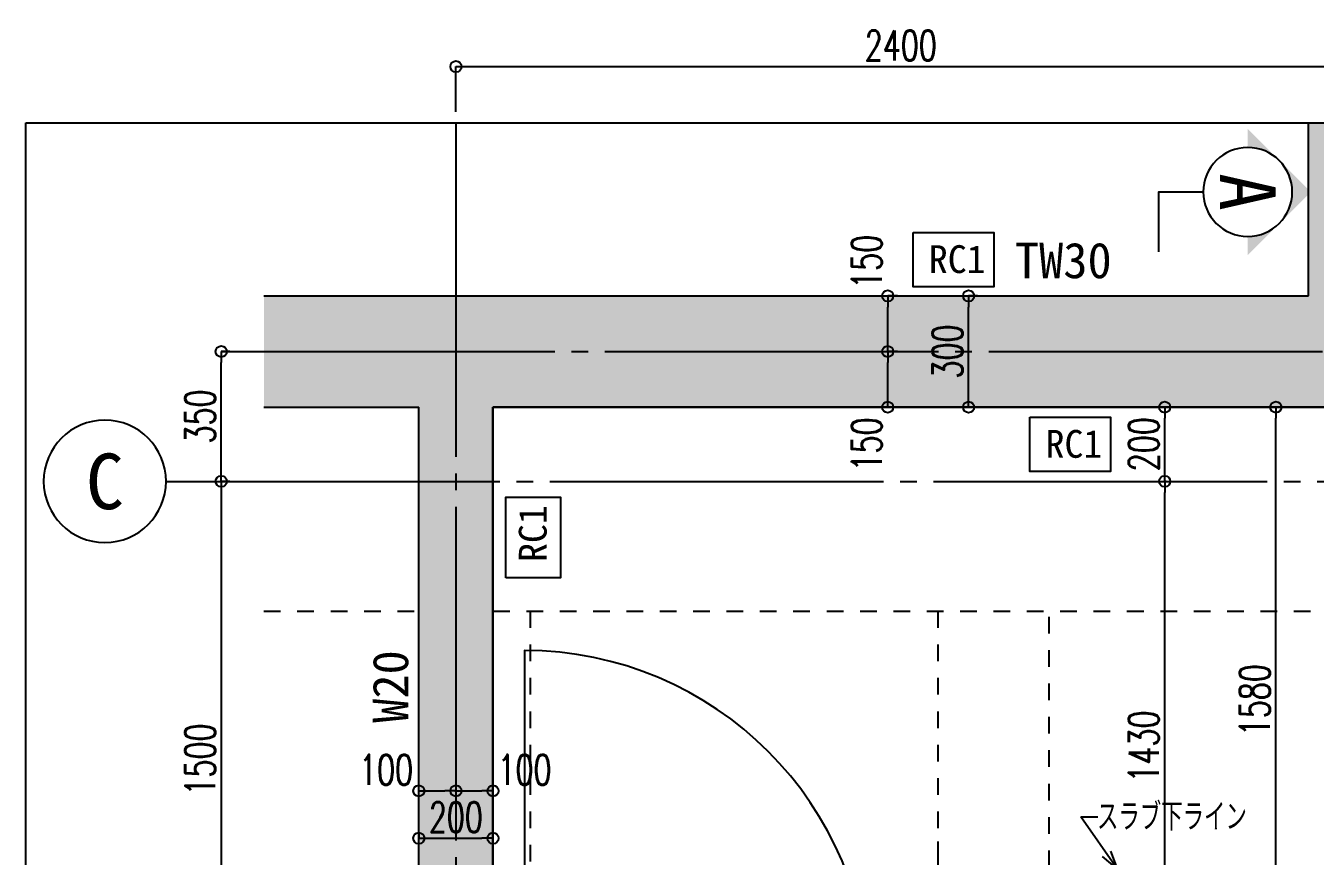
# Model space of a CAD drawing. Extents: x -229451 to 47804, y -161247 to 19812.
# Drawn here: x 10228 to 13705, y 7345 to 9584 of the extents above; entities that cross this region are included whole.
import ezdxf
from ezdxf.enums import TextEntityAlignment as Align

# ---------------------------------------------------------------- set-up
doc = ezdxf.new("R2010")
doc.units = 0
doc.header["$LTSCALE"] = 450
doc.linetypes.add('CENTER2', pattern=[2.3, 2, -0.1, 0.1, -0.1])
doc.linetypes.add('HIDDEN3', pattern=[0.2, 0.1, -0.1])
doc.layers.get('0').update_dxf_attribs({"linetype": 'CONTINUOUS'})
doc.layers.get('DEFPOINTS').update_dxf_attribs({"linetype": 'CONTINUOUS'})
doc.layers.add('E0_図面枠B_OFF', color=255, linetype='CONTINUOUS', plot=False)
for name, color, linetype in [('E1_文字A', 3, 'CONTINUOUS'), ('G1_ハッチング', 251, 'CONTINUOUS'), ('H寸法', 3, 'CONTINUOUS'), ('IA_通芯', 12, 'CENTER2'), ('IB_壁芯', 2, 'CENTER2'), ('ID1_躯体', 7, 'CONTINUOUS'), ('ID7_打放し表示', 231, 'UTILDN'), ('JA4_壁記号', 4, 'CONTINUOUS'), ('JA5_壁仕上記号', 4, 'CONTINUOUS'), ('JA7_切断記号', 241, 'CONTINUOUS'), ('JJ1_建具', 1, 'CONTINUOUS'), ('JK1_家具', 1, 'CONTINUOUS'), ('KA2_躯体見下線_梁点線', 8, 'HIDDEN3')]:
    doc.layers.add(name, color=color, linetype=linetype)
doc.styles.add('toda-A (0.7)', font='romans.shx', dxfattribs={"width": 0.7, "bigfont": 'extfont.shx'})
doc.styles.add('toda-G', font='')
doc.styles.get('toda-G').set_extended_font_data('MS Gothic')
doc.linetypes.add('UTILDN', pattern='A,5e-13,[130,ltypeshp.shx,S=0.45,R=0,X=0,Y=-0.45],0,-3', length=3)
doc.dimstyles.new('toda 1：30', dxfattribs={"dimscale": 30, "dimtxt": 2.7, "dimasz": 1, "dimexe": 0, "dimexo": 1, "dimgap": 0, "dimtad": 0, "dimdec": 3, "dimzin": 12, "dimdsep": 46, "dimtxsty": 'toda-A (0.7)', "dimblk": 'ORIGIN', "dimcen": 2.5, "dimclrd": 256, "dimclre": 256, "dimclrt": 7, "dimadec": 0, "dimazin": 0, "dimtfac": 1, "dimtdec": 3, "dimtix": 1, "dimtmove": 2, "dimatfit": 3, "dimldrblk": 'ORIGIN', "dimfxl": 0, "dimtvp": 0.7, "dimtolj": 1, "dimtzin": 0, "dimarcsym": 0})
doc.dimstyles.new('toda 1：50', dxfattribs={"dimscale": 50, "dimtxt": 2.7, "dimasz": 1, "dimexe": 0, "dimexo": 1.5, "dimgap": 0, "dimtad": 0, "dimdec": 3, "dimzin": 12, "dimdsep": 46, "dimtxsty": 'toda-A (0.7)', "dimblk": 'ORIGIN', "dimcen": 2.5, "dimclrd": 256, "dimclre": 256, "dimclrt": 7, "dimadec": 0, "dimazin": 0, "dimtfac": 1, "dimtdec": 3, "dimtix": 1, "dimtmove": 2, "dimatfit": 3, "dimldrblk": 'ORIGIN', "dimfxl": 0, "dimtvp": 0.7, "dimtolj": 1, "dimtzin": 0, "dimarcsym": 0})

# ---------------------------------------------------------------- blocks, each defined once
blk = doc.blocks.new('_Origin')
at = {"color": 0, "linetype": 'ByBlock', "lineweight": -2}
blk.add_line((0, 0), (-1, 0), dxfattribs=at)
blk.add_circle((0, 0), 0.5, dxfattribs=at)
blk = doc.blocks.new('*D120')
at = {"layer": 'DEFPOINTS', "color": 0, "transparency": 16777216}
for p in [(11287.8, 7548.5), (11387.8, 7548.5), (11387.8, 7521.5)]:
    blk.add_point(p, dxfattribs=at)
at = {"layer": 'H寸法', "linetype": 'CENTER2', "lineweight": -2, "transparency": 16777216}
for p, q in [((11287.8, 7518.5), (11287.8, 7521.5)), ((11387.8, 7518.5), (11387.8, 7521.5))]:
    blk.add_line(p, q, dxfattribs=at)
at = {"layer": 'H寸法', "lineweight": -2, "transparency": 16777216}
blk.add_line((11317.8, 7521.5), (11357.8, 7521.5), dxfattribs=at)
at = {"layer": 'H寸法', "lineweight": -2, "transparency": 16777216, "xscale": 30, "yscale": 30, "zscale": 30, "rotation": 180}
blk.add_blockref('_Origin', (11287.8, 7521.5), dxfattribs=at)
at = {"layer": 'H寸法', "lineweight": -2, "transparency": 16777216, "xscale": 30, "yscale": 30, "zscale": 30}
blk.add_blockref('_Origin', (11387.8, 7521.5), dxfattribs=at)
at = {"layer": 'H寸法', "color": 7, "transparency": 16777216, "insert": (11199.4, 7578.2), "char_height": 81, "attachment_point": 5, "style": 'toda-A (0.7)'}
blk.add_mtext('\\A1;100', dxfattribs=at)
blk = doc.blocks.new('*D121')
at = {"layer": 'DEFPOINTS', "color": 0, "transparency": 16777216}
for p in [(11387.8, 7557.3), (11487.8, 7557.3), (11487.8, 7521.5)]:
    blk.add_point(p, dxfattribs=at)
at = {"layer": 'H寸法', "linetype": 'CENTER2', "lineweight": -2, "transparency": 16777216}
for p, q in [((11387.8, 7527.3), (11387.8, 7521.5)), ((11487.8, 7527.3), (11487.8, 7521.5))]:
    blk.add_line(p, q, dxfattribs=at)
at = {"layer": 'H寸法', "lineweight": -2, "transparency": 16777216}
blk.add_line((11417.8, 7521.5), (11457.8, 7521.5), dxfattribs=at)
at = {"layer": 'H寸法', "lineweight": -2, "transparency": 16777216, "xscale": 30, "yscale": 30, "zscale": 30, "rotation": 180}
blk.add_blockref('_Origin', (11387.8, 7521.5), dxfattribs=at)
at = {"layer": 'H寸法', "lineweight": -2, "transparency": 16777216, "xscale": 30, "yscale": 30, "zscale": 30}
blk.add_blockref('_Origin', (11487.8, 7521.5), dxfattribs=at)
at = {"layer": 'H寸法', "color": 7, "transparency": 16777216, "insert": (11572.8, 7578.2), "char_height": 81, "attachment_point": 5, "style": 'toda-A (0.7)'}
blk.add_mtext('\\A1;100', dxfattribs=at)
blk = doc.blocks.new('*D122')
at = {"layer": 'DEFPOINTS', "color": 0, "transparency": 16777216}
for p in [(11287.8, 7436.4), (11487.8, 7436.4), (11487.8, 7393.8)]:
    blk.add_point(p, dxfattribs=at)
at = {"layer": 'H寸法', "linetype": 'CENTER2', "lineweight": -2, "transparency": 16777216}
for p, q in [((11287.8, 7406.4), (11287.8, 7393.8)), ((11487.8, 7406.4), (11487.8, 7393.8))]:
    blk.add_line(p, q, dxfattribs=at)
at = {"layer": 'H寸法', "lineweight": -2, "transparency": 16777216}
blk.add_line((11317.8, 7393.8), (11457.8, 7393.8), dxfattribs=at)
at = {"layer": 'H寸法', "lineweight": -2, "transparency": 16777216, "xscale": 30, "yscale": 30, "zscale": 30, "rotation": 180}
blk.add_blockref('_Origin', (11287.8, 7393.8), dxfattribs=at)
at = {"layer": 'H寸法', "lineweight": -2, "transparency": 16777216, "xscale": 30, "yscale": 30, "zscale": 30}
blk.add_blockref('_Origin', (11487.8, 7393.8), dxfattribs=at)
at = {"layer": 'H寸法', "color": 7, "transparency": 16777216, "insert": (11387.8, 7450.5), "char_height": 81, "attachment_point": 5, "style": 'toda-A (0.7)'}
blk.add_mtext('\\A1;200', dxfattribs=at)
blk = doc.blocks.new('*D126')
at = {"layer": 'DEFPOINTS', "color": 0, "transparency": 16777216}
for p in [(12764.7, 8855.9), (12770.6, 8855.9), (12764.7, 8555.9)]:
    blk.add_point(p, dxfattribs=at)
at = {"layer": 'H寸法', "linetype": 'CENTER2', "lineweight": -2, "transparency": 16777216}
for p, q in [((12794.7, 8855.9), (12770.6, 8855.9)), ((12794.7, 8555.9), (12770.6, 8555.9))]:
    blk.add_line(p, q, dxfattribs=at)
at = {"layer": 'H寸法', "lineweight": -2, "transparency": 16777216}
blk.add_line((12770.6, 8585.9), (12770.6, 8825.9), dxfattribs=at)
at = {"layer": 'H寸法', "lineweight": -2, "transparency": 16777216, "xscale": 30, "yscale": 30, "zscale": 30}
for p, rotation in [((12770.6, 8855.9), 90), ((12770.6, 8555.9), 270)]:
    blk.add_blockref('_Origin', p, dxfattribs=dict(at, rotation=rotation))
at = {"layer": 'H寸法', "color": 7, "transparency": 16777216, "insert": (12713.9, 8705.9), "char_height": 81, "attachment_point": 5, "rotation": 90, "style": 'toda-A (0.7)'}
blk.add_mtext('\\A1;300', dxfattribs=at)
blk = doc.blocks.new('*D127')
at = {"layer": 'DEFPOINTS', "color": 0, "transparency": 16777216}
for p in [(12552.6, 8705.9), (12608.6, 8705.9), (12608.6, 8555.9)]:
    blk.add_point(p, dxfattribs=at)
at = {"layer": 'H寸法', "linetype": 'CENTER2', "lineweight": -2, "transparency": 16777216}
for p, q in [((12578.6, 8705.9), (12552.6, 8705.9)), ((12578.6, 8555.9), (12552.6, 8555.9))]:
    blk.add_line(p, q, dxfattribs=at)
at = {"layer": 'H寸法', "lineweight": -2, "transparency": 16777216}
blk.add_line((12552.6, 8585.9), (12552.6, 8675.9), dxfattribs=at)
at = {"layer": 'H寸法', "lineweight": -2, "transparency": 16777216, "xscale": 30, "yscale": 30, "zscale": 30}
for p, rotation in [((12552.6, 8705.9), 90), ((12552.6, 8555.9), 270)]:
    blk.add_blockref('_Origin', p, dxfattribs=dict(at, rotation=rotation))
at = {"layer": 'H寸法', "color": 7, "transparency": 16777216, "insert": (12495.9, 8455.5), "char_height": 81, "attachment_point": 5, "rotation": 90, "style": 'toda-A (0.7)'}
blk.add_mtext('\\A1;150', dxfattribs=at)
blk = doc.blocks.new('*D128')
at = {"layer": 'DEFPOINTS', "color": 0, "transparency": 16777216}
for p in [(12552.6, 8855.9), (12608.6, 8855.9), (12608.6, 8705.9)]:
    blk.add_point(p, dxfattribs=at)
at = {"layer": 'H寸法', "linetype": 'CENTER2', "lineweight": -2, "transparency": 16777216}
for p, q in [((12578.6, 8855.9), (12552.6, 8855.9)), ((12578.6, 8705.9), (12552.6, 8705.9))]:
    blk.add_line(p, q, dxfattribs=at)
at = {"layer": 'H寸法', "lineweight": -2, "transparency": 16777216}
blk.add_line((12552.6, 8735.9), (12552.6, 8825.9), dxfattribs=at)
at = {"layer": 'H寸法', "lineweight": -2, "transparency": 16777216, "xscale": 30, "yscale": 30, "zscale": 30}
for p, rotation in [((12552.6, 8855.9), 90), ((12552.6, 8705.9), 270)]:
    blk.add_blockref('_Origin', p, dxfattribs=dict(at, rotation=rotation))
at = {"layer": 'H寸法', "color": 7, "transparency": 16777216, "insert": (12495.9, 8947.6), "char_height": 81, "attachment_point": 5, "rotation": 90, "style": 'toda-A (0.7)'}
blk.add_mtext('\\A1;150', dxfattribs=at)
blk = doc.blocks.new('通芯符号B')
at = {"layer": 'IA_通芯', "linetype": 'Continuous'}
blk.add_circle((0, 0), 275, dxfattribs=at)
at = {"layer": 'IA_通芯', "style": 'toda-G'}
blk.add_attdef('X02', text='', height=250, dxfattribs=at).set_placement((0, 0), align=Align.MIDDLE)
blk = doc.blocks.new('切断記号（小）')
at = {"layer": 'JA7_切断記号', "ltscale": 10}
h = blk.add_hatch(color=256, dxfattribs=at)
h.paths.add_polyline_path([(84.9, 84.9), (169.7, 0), (120, 0, 0.198912)])
h.paths.add_polyline_path([(-84.9, 84.9), (0, 169.7), (84.9, 84.9, 0.414214)])
h.paths.add_polyline_path([(-84.9, 84.9, 0.198912), (-120, 0), (-169.7, 0)])
blk.add_circle((0, 0), 120, dxfattribs=at)
at = {"layer": 'JA7_切断記号', "style": 'toda-G'}
blk.add_attdef('切断符号（小）', text='', height=150, dxfattribs=at).set_placement((0, 0), align=Align.MIDDLE)
blk = doc.blocks.new('*D187')
at = {"layer": 'DEFPOINTS', "color": 0, "transparency": 16777216}
for p in [(13599.3, 8555.9), (13671.4, 8555.9), (13897.9, 6975.9)]:
    blk.add_point(p, dxfattribs=at)
at = {"layer": 'H寸法', "linetype": 'CENTER2', "lineweight": -2, "transparency": 16777216}
for p, q in [((13641.4, 8555.9), (13599.3, 8555.9)), ((13867.9, 6975.9), (13599.3, 6975.9))]:
    blk.add_line(p, q, dxfattribs=at)
at = {"layer": 'H寸法', "lineweight": -2, "transparency": 16777216}
blk.add_line((13599.3, 7005.9), (13599.3, 8525.9), dxfattribs=at)
at = {"layer": 'H寸法', "lineweight": -2, "transparency": 16777216, "xscale": 30, "yscale": 30, "zscale": 30}
for p, rotation in [((13599.3, 8555.9), 90), ((13599.3, 6975.9), 270)]:
    blk.add_blockref('_Origin', p, dxfattribs=dict(at, rotation=rotation))
at = {"layer": 'H寸法', "color": 7, "transparency": 16777216, "insert": (13542.6, 7765.9), "char_height": 81, "attachment_point": 5, "rotation": 90, "style": 'toda-A (0.7)'}
blk.add_mtext('\\A1;1580', dxfattribs=at)
blk = doc.blocks.new('*D190')
at = {"layer": 'DEFPOINTS', "color": 0, "transparency": 16777216}
for p in [(13273.2, 8355.9), (13299.7, 8355.9), (13296, 6925.9)]:
    blk.add_point(p, dxfattribs=at)
at = {"layer": 'H寸法', "linetype": 'CENTER2', "lineweight": -2, "transparency": 16777216}
for p, q in [((13303.2, 8355.9), (13299.7, 8355.9)), ((13326, 6925.9), (13299.7, 6925.9))]:
    blk.add_line(p, q, dxfattribs=at)
at = {"layer": 'H寸法', "lineweight": -2, "transparency": 16777216}
blk.add_line((13299.7, 6955.9), (13299.7, 8325.9), dxfattribs=at)
at = {"layer": 'H寸法', "lineweight": -2, "transparency": 16777216, "xscale": 30, "yscale": 30, "zscale": 30}
for p, rotation in [((13299.7, 8355.9), 90), ((13299.7, 6925.9), 270)]:
    blk.add_blockref('_Origin', p, dxfattribs=dict(at, rotation=rotation))
at = {"layer": 'H寸法', "color": 7, "transparency": 16777216, "insert": (13243, 7640.9), "char_height": 81, "attachment_point": 5, "rotation": 90, "style": 'toda-A (0.7)'}
blk.add_mtext('\\A1;1430', dxfattribs=at)
blk = doc.blocks.new('*D405')
at = {"layer": 'DEFPOINTS', "color": 0, "transparency": 16777216}
for p in [(10808.2, 8355.9), (10754.8, 6855.9), (10808.2, 6855.9)]:
    blk.add_point(p, dxfattribs=at)
at = {"layer": 'H寸法', "linetype": 'CENTER2', "lineweight": -2, "transparency": 16777216}
for p, q in [((10778.2, 8355.9), (10754.8, 8355.9)), ((10778.2, 6855.9), (10754.8, 6855.9))]:
    blk.add_line(p, q, dxfattribs=at)
at = {"layer": 'H寸法', "lineweight": -2, "transparency": 16777216}
blk.add_line((10754.8, 8325.9), (10754.8, 6885.9), dxfattribs=at)
at = {"layer": 'H寸法', "lineweight": -2, "transparency": 16777216, "xscale": 30, "yscale": 30, "zscale": 30}
for p, rotation in [((10754.8, 8355.9), 90), ((10754.8, 6855.9), 270)]:
    blk.add_blockref('_Origin', p, dxfattribs=dict(at, rotation=rotation))
at = {"layer": 'H寸法', "color": 7, "transparency": 16777216, "insert": (10698.1, 7605.9), "char_height": 81, "attachment_point": 5, "rotation": 90, "style": 'toda-A (0.7)'}
blk.add_mtext('\\A1;1500', dxfattribs=at)
blk = doc.blocks.new('*D424')
at = {"layer": 'DEFPOINTS', "color": 0, "transparency": 16777216}
for p in [(10754.8, 8705.9), (10808.2, 8705.9), (10808.2, 8355.9)]:
    blk.add_point(p, dxfattribs=at)
at = {"layer": 'H寸法', "linetype": 'CENTER2', "lineweight": -2, "transparency": 16777216}
for p, q in [((10778.2, 8705.9), (10754.8, 8705.9)), ((10778.2, 8355.9), (10754.8, 8355.9))]:
    blk.add_line(p, q, dxfattribs=at)
at = {"layer": 'H寸法', "lineweight": -2, "transparency": 16777216}
blk.add_line((10754.8, 8385.9), (10754.8, 8675.9), dxfattribs=at)
at = {"layer": 'H寸法', "lineweight": -2, "transparency": 16777216, "xscale": 30, "yscale": 30, "zscale": 30}
for p, rotation in [((10754.8, 8705.9), 90), ((10754.8, 8355.9), 270)]:
    blk.add_blockref('_Origin', p, dxfattribs=dict(at, rotation=rotation))
at = {"layer": 'H寸法', "color": 7, "transparency": 16777216, "insert": (10698.1, 8530.9), "char_height": 81, "attachment_point": 5, "rotation": 90, "style": 'toda-A (0.7)'}
blk.add_mtext('\\A1;350', dxfattribs=at)
blk = doc.blocks.new('壁仕上記号Ｓ')
at = {"layer": 'JA5_壁仕上記号'}
blk.add_lwpolyline([(-99.3, 60.2), (82.2, 60.2), (82.2, -62.1), (-99.3, -62.1)], close=True, dxfattribs=at)
at = {"layer": 'JA5_壁仕上記号', "style": 'toda-G'}
blk.add_attdef('壁仕上符号', text='', height=135, dxfattribs=at).set_placement((0, 0), align=Align.MIDDLE)
blk = doc.blocks.new('*D482')
at = {"layer": 'DEFPOINTS', "color": 0, "transparency": 16777216}
for p in [(13787.8, 9474.2), (11387.8, 9322.4), (13787.8, 9322.4)]:
    blk.add_point(p, dxfattribs=at)
at = {"layer": 'H寸法', "linetype": 'CENTER2', "lineweight": -2, "transparency": 16777216}
for p, q in [((11387.8, 9352.4), (11387.8, 9474.2)), ((13787.8, 9352.4), (13787.8, 9474.2))]:
    blk.add_line(p, q, dxfattribs=at)
at = {"layer": 'H寸法', "lineweight": -2, "transparency": 16777216}
blk.add_line((11417.8, 9474.2), (13757.8, 9474.2), dxfattribs=at)
at = {"layer": 'H寸法', "lineweight": -2, "transparency": 16777216, "xscale": 30, "yscale": 30, "zscale": 30, "rotation": 180}
blk.add_blockref('_Origin', (11387.8, 9474.2), dxfattribs=at)
at = {"layer": 'H寸法', "lineweight": -2, "transparency": 16777216, "xscale": 30, "yscale": 30, "zscale": 30}
blk.add_blockref('_Origin', (13787.8, 9474.2), dxfattribs=at)
at = {"layer": 'H寸法', "color": 7, "transparency": 16777216, "insert": (12587.8, 9530.9), "char_height": 81, "attachment_point": 5, "style": 'toda-A (0.7)'}
blk.add_mtext('\\A1;2400', dxfattribs=at)
blk = doc.blocks.new('*D485')
at = {"layer": 'DEFPOINTS', "color": 0, "transparency": 16777216}
for p in [(13273.2, 8555.9), (13299.7, 8555.9), (13273.2, 8355.9)]:
    blk.add_point(p, dxfattribs=at)
at = {"layer": 'H寸法', "linetype": 'CENTER2', "lineweight": -2, "transparency": 16777216}
for p, q in [((13303.2, 8555.9), (13299.7, 8555.9)), ((13303.2, 8355.9), (13299.7, 8355.9))]:
    blk.add_line(p, q, dxfattribs=at)
at = {"layer": 'H寸法', "lineweight": -2, "transparency": 16777216}
blk.add_line((13299.7, 8385.9), (13299.7, 8525.9), dxfattribs=at)
at = {"layer": 'H寸法', "lineweight": -2, "transparency": 16777216, "xscale": 30, "yscale": 30, "zscale": 30}
for p, rotation in [((13299.7, 8555.9), 90), ((13299.7, 8355.9), 270)]:
    blk.add_blockref('_Origin', p, dxfattribs=dict(at, rotation=rotation))
at = {"layer": 'H寸法', "color": 7, "transparency": 16777216, "insert": (13243, 8455.9), "char_height": 81, "attachment_point": 5, "rotation": 90, "style": 'toda-A (0.7)'}
blk.add_mtext('\\A1;200', dxfattribs=at)

msp = doc.modelspace()

# ---------------------------------------------------------------- hatches: boundary and pattern name
at = {"layer": 'G1_ハッチング'}
h = msp.add_hatch(color=256, dxfattribs=at)
h.paths.add_polyline_path([(16007.809, 8535.8917), (16157.2461, 8535.8917), (16157.2461, 8875.8917), (16007.809, 8875.8917), (16007.809, 9322.384), (15687.809, 9322.384), (15687.809, 8855.8917), (14922.8946, 8855.8917), (14912.809, 8844.7885), (14912.809, 8665.8917), (14952.809, 8665.8917), (14952.809, 8555.8917), (14987.809, 8555.8917), (14987.809, 7791.9949), (14997.8946, 7780.8917), (15097.809, 7780.8917), (15097.809, 7820.8917), (15207.809, 7820.8917), (15207.809, 7835.8917), (16007.809, 7835.8917)])
h.paths.add_polyline_path([(13922.809, 8665.8917), (13962.809, 8665.8917), (13962.809, 8844.7885), (13952.7234, 8855.8917), (13887.809, 8855.8917), (13887.809, 9322.384), (13687.809, 9322.384), (13687.809, 8855.8917), (10870.0266, 8855.8917), (10870.0266, 8555.8917), (11287.809, 8555.8917), (11287.809, 6955.8917), (10870.0266, 6955.8917), (10870.0266, 6755.8917), (11287.809, 6755.8917), (11287.809, 5291.9949), (11297.8946, 5280.8917), (11377.809, 5280.8917), (11377.809, 5320.8917), (11487.809, 5320.8917), (11487.809, 6755.8917), (11552.7234, 6755.8917), (11562.809, 6766.9949), (11562.809, 6845.8917), (11522.809, 6845.8917), (11522.809, 6955.8917), (11487.809, 6955.8917), (11487.809, 8555.8917), (13922.809, 8555.8917)])
h.paths.add_polyline_path([(15207.809, 6790.8917), (15097.809, 6790.8917), (15097.809, 6830.8917), (14997.8946, 6830.8917), (14987.809, 6819.7885), (14987.809, 4255.8917), (12987.809, 4255.8917), (12987.809, 6945.8061), (12976.7058, 6955.8917), (12552.809, 6955.8917), (12552.809, 6845.8917), (12512.809, 6845.8917), (12512.809, 6766.9949), (12522.8946, 6755.8917), (12787.809, 6755.8917), (12787.809, 4255.8917), (11487.809, 4255.8917), (11487.809, 4290.8917), (11377.809, 4290.8917), (11377.809, 4330.8917), (11297.8946, 4330.8917), (11287.809, 4319.7885), (11287.809, 4055.8917), (14987.809, 4055.8917), (14987.809, 3358.161), (15207.809, 3358.161)])

# ---------------------------------------------------------------- linework, layer by layer
at = {"layer": 'E0_図面枠B_OFF'}
msp.add_lwpolyline([(10227.7201, 9322.384), (16157.2461, 9322.384), (16157.2461, 3358.161), (10227.7201, 3358.161)], close=True, dxfattribs=at)
at = {"layer": 'IA_通芯'}
msp.add_line((10605.8987, 8355.8917), (16246.9394, 8355.8917), dxfattribs=at)
at = {"layer": 'IB_壁芯'}
for p, q in [((11387.809, 9322.384), (11387.809, 3266.3388)), ((10754.7804, 8705.8917), (16157.2461, 8705.8917))]:
    msp.add_line(p, q, dxfattribs=at)
at = {"layer": 'ID1_躯体'}
for p, q in [((13687.809, 8855.8917), (13687.809, 9322.384)), ((10870.0266, 8855.8917), (13687.809, 8855.8917)), ((10870.0266, 8555.8917), (11287.809, 8555.8917)), ((11287.809, 6955.8917), (11287.809, 8555.8917)), ((11487.809, 8555.8917), (13922.809, 8555.8917)), ((11487.809, 6955.8917), (11487.809, 8555.8917))]:
    msp.add_line(p, q, dxfattribs=at)
at = {"layer": 'ID7_打放し表示', "ltscale": 0.1}
for p, q in [((13687.809, 8855.8917), (13687.809, 9322.384)), ((10870.0266, 8855.8917), (13687.809, 8855.8917)), ((13922.809, 8555.8917), (11487.809, 8555.8917)), ((11487.809, 8555.8917), (11487.809, 6955.8917))]:
    msp.add_line(p, q, dxfattribs=at)
at = {"layer": 'JA7_切断記号'}
msp.add_lwpolyline([(13283.5773, 8974.8286), (13283.5773, 9136.0668), (13403.5773, 9136.0668)], dxfattribs=at)
at = {"layer": 'JJ1_建具'}
msp.add_lwpolyline([(12502.809, 6970.8917), (12502.809, 6970.8917, 0.414213562), (12502.809, 6970.8917, 0.41389825), (11572.809, 7899.8917), (11572.809, 6969.8917)], format="xyb", dxfattribs=at)
at = {"layer": 'JK1_家具', "ltscale": 6.5}
msp.add_line((12687.809, 7384.8917), (12687.809, 6955.8917), dxfattribs=at)
at = {"layer": 'KA2_躯体見下線_梁点線'}
for p, q in [((10870.0266, 8005.8917), (11287.809, 8005.8917)), ((11487.809, 8005.8917), (14987.809, 8005.8917)), ((11587.809, 8005.8917), (11587.809, 6980.8917)), ((12687.809, 8005.8917), (12687.809, 6955.8917)), ((12987.809, 6955.8917), (12987.809, 8005.8917))]:
    msp.add_line(p, q, dxfattribs=at)

# ---------------------------------------------------------------- block references
at = {"layer": 'IA_通芯'}
ref = msp.add_blockref('通芯符号B', (10440.8987, 8355.8917), dxfattribs=dict(at, xscale=-0.6, yscale=0.6, zscale=0.6))
ref.add_attrib('X02', 'C', dxfattribs={"height": 150, "style": 'toda-G'}).set_placement((10440.8987, 8355.8917), align=Align.MIDDLE)
at = {"layer": 'JA5_壁仕上記号'}
ref = msp.add_blockref('壁仕上記号Ｓ', (12739.8837, 8954.9775), dxfattribs=dict(at, xscale=1.2, yscale=1.2, zscale=1.2))
ref.add_attrib('壁仕上符号', 'RC1', dxfattribs={"height": 75, "style": 'toda-G'}).set_placement((12739.8837, 8954.9775), align=Align.MIDDLE)
ref = msp.add_blockref('壁仕上記号Ｓ', (13054.7034, 8456.9441), dxfattribs=dict(at, xscale=1.2, yscale=1.2, zscale=1.2))
ref.add_attrib('壁仕上符号', 'RC1', dxfattribs={"height": 75, "style": 'toda-G'}).set_placement((13054.7034, 8456.9441), align=Align.MIDDLE)
ref = msp.add_blockref('壁仕上記号Ｓ', (11595.0165, 8215.0557), dxfattribs=dict(at, xscale=1.2, yscale=1.2, zscale=1.2, rotation=90))
ref.add_attrib('壁仕上符号', 'RC1', dxfattribs={"height": 75, "rotation": 90, "style": 'toda-G'}).set_placement((11595.0165, 8215.0557), align=Align.MIDDLE)
at = {"layer": 'JA7_切断記号'}
ref = msp.add_blockref('切断記号（小）', (13523.5773, 9136.0668), dxfattribs=dict(at, xscale=-1, rotation=269.9999999999998))
ref.add_attrib('切断符号（小）', 'A', dxfattribs={"height": 150, "rotation": 270, "style": 'toda-G'}).set_placement((13523.5773, 9136.0668), align=Align.MIDDLE)

# ---------------------------------------------------------------- texts
at = {"layer": 'E1_文字A', "color": 3, "linetype": 'ByBlock', "style": 'toda-A (0.7)', "width": 0.7}
msp.add_text('スラブ下ライン', height=75, dxfattribs=at).set_placement((13116.9646, 7413.7657))
at = {"layer": 'JA4_壁記号', "style": 'toda-G'}
msp.add_text('TW30', height=96, dxfattribs=at).set_placement((13025.9837, 8903.5733), align=Align.CENTER)
msp.add_text('W20', height=96, rotation=90, dxfattribs=at).set_placement((11259.1554, 7802.6706), align=Align.CENTER)

# ---------------------------------------------------------------- dimensions: what is measured, and where the dimension line sits
at = {"layer": 'H寸法'}
for base, p1, p2, picture, middle in [((13787.809, 9474.2107), (11387.809, 9322.384), (13787.809, 9322.384), '*D482', (12587.809, 9530.9107)), ((11487.809, 7393.7961), (11287.809, 7436.3753), (11487.809, 7436.3753), '*D122', (11387.809, 7450.4961))]:
    dim = msp.add_linear_dim(base=base, p1=p1, p2=p2, dimstyle='toda 1：30', override={"dimfxl": 0}, dxfattribs=at)
    dim.commit()
    dim.dimension.update_dxf_attribs({"geometry": picture, "text_midpoint": middle})
for base, p1, p2, picture, middle in [((12552.5661, 8855.8917), (12608.5746, 8705.8917), (12608.5746, 8855.8917), '*D128', (12495.8661, 8947.6142)), ((12552.5661, 8705.8917), (12608.5746, 8555.8917), (12608.5746, 8705.8917), '*D127', (12495.8661, 8455.4868))]:
    dim = msp.add_linear_dim(base=base, p1=p1, p2=p2, angle=90, dimstyle='toda 1：30', override={"dimfxl": 0}, dxfattribs=at)
    dim.commit()
    dim.dimension.update_dxf_attribs({"geometry": picture, "text_midpoint": middle, "dimtype": 160})
for base, p1, p2, picture, middle in [((12770.599, 8855.8917), (12764.7117, 8555.8917), (12764.7117, 8855.8917), '*D126', (12713.899, 8705.8917)), ((10754.7804, 8705.8917), (10808.2345, 8355.8917), (10808.2345, 8705.8917), '*D424', (10698.0804, 8530.8917)), ((13299.7423, 8555.8917), (13273.2204, 8355.8917), (13273.2204, 8555.8917), '*D485', (13243.0423, 8455.8917)), ((13599.3271, 8555.8917), (13897.8946, 6975.8917), (13671.434, 8555.8917), '*D187', (13542.6271, 7765.8917)), ((10754.7804, 6855.8917), (10808.2345, 8355.8917), (10808.2345, 6855.8917), '*D405', (10698.0804, 7605.8917)), ((13299.7423, 8355.8917), (13296.0317, 6925.8917), (13273.2204, 8355.8917), '*D190', (13243.0423, 7640.8917))]:
    dim = msp.add_linear_dim(base=base, p1=p1, p2=p2, angle=90, dimstyle='toda 1：30', override={"dimfxl": 0}, dxfattribs=at)
    dim.commit()
    dim.dimension.update_dxf_attribs({"geometry": picture, "text_midpoint": middle})
for base, p1, p2, picture, middle in [((11387.809, 7521.4819), (11287.809, 7548.5201), (11387.809, 7548.5201), '*D120', (11199.3906, 7578.1819)), ((11487.809, 7521.4819), (11387.809, 7557.2698), (11487.809, 7557.2698), '*D121', (11572.809, 7578.1819))]:
    dim = msp.add_linear_dim(base=base, p1=p1, p2=p2, dimstyle='toda 1：30', override={"dimfxl": 0}, dxfattribs=at)
    dim.commit()
    dim.dimension.update_dxf_attribs({"geometry": picture, "text_midpoint": middle, "dimtype": 160})

# ---------------------------------------------------------------- leaders
at = {"layer": 'E1_文字A', "color": 3, "linetype": 'ByBlock'}
msp.add_leader([(13171.2108, 7310.8917), (13073.3963, 7451.4317), (13119.5273, 7451.4317)], dimstyle='toda 1：50', override={"dimasz": 1, "dimclrd": 256, "dimldrblk": 'Open30'}, dxfattribs=at)

doc.saveas('drawing.dxf')
